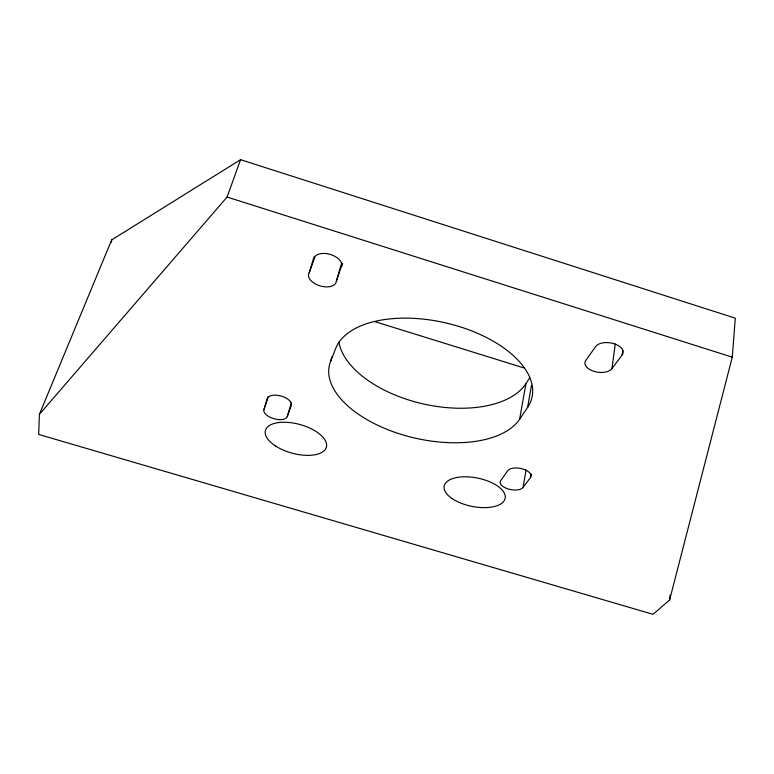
<?xml version="1.0" encoding="UTF-8"?>
<svg xmlns="http://www.w3.org/2000/svg" width="774" height="774" viewBox="0 0 774 774"><rect width="100%" height="100%" fill="white"/><g stroke="black" fill="none" stroke-linecap="round" stroke-linejoin="round"><path stroke-width="1.16" d="M39.387 414.38L38.7 434.437L653.043 614.324L669.616 599.956L732.272 357.162L735.3 318.172L240.569 159.676L111.659 239.921L39.387 414.38L227.082 197.051L240.569 159.676M669.616 599.956L670.091 595.158M111.408 242.301L111.659 239.921M622.151 354.966A14.329 8.001 8 0 0 614.024 343.704A14.329 8.001 8 0 0 595.593 346.617L585.744 360.52A14.077 7.74 8.3 0 0 593.919 371.336A14.077 7.74 8.3 0 0 611.886 368.695L622.151 354.966L622.78 350.206M611.886 368.695L615.282 343.975M530.49 477.539A12.103 5.805 10.5 0 0 522.837 469.005A12.103 5.805 10.5 0 0 507.763 470.689L500.643 480.731A11.929 5.641 10.7 0 0 508.295 488.994A11.929 5.641 10.7 0 0 523.06 487.465L530.49 477.539L531.09 473.978M523.06 487.465L526.088 469.847M331.843 356.891L330.575 361.439A99.711 51.868 12.9 0 0 401.725 434.553A99.711 51.868 12.9 0 0 519.596 419.276L527.597 407.424L531.486 385.326M519.596 419.276L525.981 383.575L529.658 377.935M341.634 266.837L342.611 263.46M314.06 256.784L309.174 272.883A14.348 8.146 16.5 0 0 319.691 285.78A14.348 8.146 16.5 0 0 336.322 281.446L341.634 262.996M267.804 396.927L263.924 409.639A12.181 5.863 16 0 0 273.677 418.647A12.181 5.863 16 0 0 287.251 416.644L291.314 402.751M309.174 272.883L315.163 256.242A14.483 8.359 16.6 0 1 330.595 254.53A14.483 8.359 16.6 0 1 341.905 264.65L336.322 281.446M263.924 409.639L267.659 398.329A12.355 6.037 16 0 1 281.484 396.143A12.355 6.037 16 0 1 291.314 405.46L287.251 416.644M330.575 361.439L335.674 348.455A101.307 53.541 12.8 0 1 458.866 326.435A101.307 53.541 12.8 0 1 527.597 407.424M374.935 321.655L523.901 367.902M227.082 197.051L732.272 357.162M525.981 383.575A97.95 53.135 12.9 0 1 423.988 404.086A97.95 53.135 12.9 0 1 338.906 342.147M452.113 498.572A31.086 14.425 11.4 0 0 503.855 501.223A31.086 14.425 11.4 0 0 468.047 476.861A31.086 14.425 11.4 0 0 452.113 498.572M275.66 446.056A31.589 14.851 15.3 0 0 326.018 448.107A31.589 14.851 15.3 0 0 285.974 422.275A31.589 14.851 15.3 0 0 275.66 446.056"/></g></svg>
